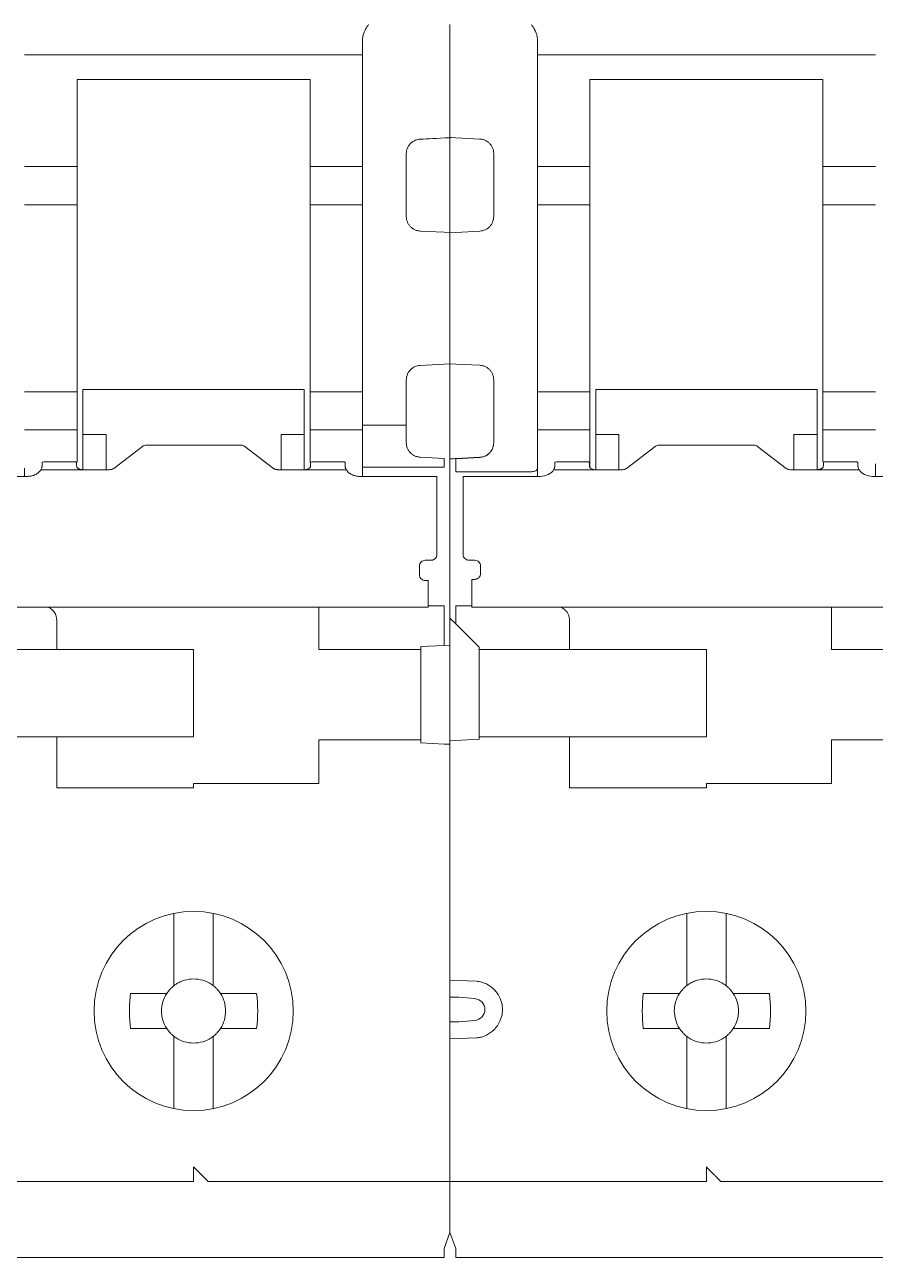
# Model space of a CAD drawing. Header units: millimetres. Extents: x 1359 to 3577, y 1336 to 3557.
# Drawn here: x 2745.1 to 2774.3, y 2687.53 to 2729.81 of the extents above; entities that cross this region are included whole.
import ezdxf

# ---------------------------------------------------------------- set-up
doc = ezdxf.new("R2010")
doc.units = ezdxf.units.MM
doc.layers.add('000-PI-Oprema', color=30, linetype='Continuous', lineweight=5)

msp = doc.modelspace()

# ---------------------------------------------------------------- linework, layer by layer
at = {"layer": '000-PI-Oprema', "color": 0, "lineweight": 0}
for p, q in [((2756.703, 2728.783), (2745.103, 2728.783)), ((2762.703, 2728.783), (2774.303, 2728.783)), ((2746.903, 2727.113), (2746.903, 2727.937)), ((2754.903, 2727.937), (2746.903, 2727.937)), ((2754.903, 2727.937), (2754.903, 2727.113)), ((2764.503, 2727.937), (2772.503, 2727.937)), ((2746.903, 2727.113), (2746.903, 2724.948)), ((2754.903, 2724.948), (2754.903, 2727.113)), ((2759.749, 2725.938), (2759.72, 2725.939)), ((2759.903, 2725.933), (2759.749, 2725.938)), ((2760.729, 2725.892), (2759.903, 2725.935)), ((2759.903, 2725.933), (2759.903, 2725.935)), ((2760.729, 2725.886), (2760.729, 2725.892)), ((2759.703, 2722.679), (2759.703, 2725.556)), ((2759.703, 2725.555), (2759.703, 2722.681)), ((2745.103, 2724.948), (2746.903, 2724.948)), ((2746.903, 2724.948), (2746.903, 2723.637)), ((2754.903, 2723.637), (2754.903, 2724.948)), ((2754.903, 2724.948), (2756.703, 2724.948)), ((2762.703, 2724.948), (2764.503, 2724.948)), ((2774.303, 2724.948), (2772.503, 2724.948)), ((2746.903, 2723.637), (2745.103, 2723.637)), ((2746.903, 2723.637), (2746.903, 2717.225)), ((2754.903, 2717.225), (2754.903, 2723.637)), ((2756.703, 2723.637), (2754.903, 2723.637)), ((2762.703, 2723.637), (2764.503, 2723.637)), ((2772.503, 2723.637), (2774.303, 2723.637)), ((2758.677, 2722.735), (2759.503, 2722.692)), ((2759.503, 2722.692), (2759.703, 2722.681)), ((2759.703, 2722.679), (2759.903, 2722.69)), ((2759.903, 2722.69), (2760.729, 2722.733)), ((2759.503, 2718.171), (2758.677, 2718.128)), ((2759.703, 2718.181), (2759.503, 2718.171)), ((2759.903, 2718.173), (2759.703, 2718.183)), ((2759.703, 2717.131), (2759.703, 2718.183)), ((2759.703, 2718.181), (2759.703, 2717.008)), ((2760.729, 2718.129), (2759.903, 2718.173)), ((2745.103, 2717.225), (2746.903, 2717.225)), ((2746.903, 2717.225), (2746.903, 2715.915)), ((2747.103, 2715.751), (2747.103, 2717.302)), ((2747.103, 2717.302), (2754.703, 2717.302)), ((2754.703, 2717.302), (2754.703, 2715.751)), ((2754.903, 2717.303), (2754.898, 2717.303)), ((2754.903, 2715.915), (2754.903, 2717.225)), ((2754.903, 2717.225), (2756.703, 2717.225)), ((2762.703, 2717.225), (2764.503, 2717.225)), ((2764.703, 2717.302), (2764.703, 2715.751)), ((2772.303, 2717.302), (2764.703, 2717.302)), ((2772.303, 2715.751), (2772.303, 2717.302)), ((2774.303, 2717.225), (2772.503, 2717.225)), ((2746.903, 2715.915), (2745.103, 2715.915)), ((2746.903, 2715.915), (2746.903, 2714.811)), ((2754.903, 2714.79), (2754.903, 2715.915)), ((2754.903, 2715.915), (2756.703, 2715.915)), ((2758.203, 2716.081), (2756.703, 2716.081)), ((2764.503, 2715.915), (2762.703, 2715.915)), ((2764.503, 2714.631), (2764.503, 2715.915)), ((2772.503, 2714.824), (2772.503, 2715.915)), ((2772.503, 2715.915), (2774.303, 2715.915)), ((2747.103, 2715.751), (2747.903, 2715.751)), ((2747.103, 2714.549), (2747.103, 2715.751)), ((2747.903, 2715.751), (2747.903, 2714.549)), ((2753.903, 2715.751), (2754.703, 2715.751)), ((2753.903, 2714.549), (2753.903, 2715.751)), ((2754.703, 2715.751), (2754.703, 2714.549)), ((2765.503, 2715.751), (2764.703, 2715.751)), ((2764.703, 2714.549), (2764.703, 2715.751)), ((2765.503, 2714.549), (2765.503, 2715.751)), ((2772.303, 2715.751), (2771.503, 2715.751)), ((2771.503, 2714.549), (2771.503, 2715.751)), ((2772.303, 2715.751), (2772.303, 2714.549)), ((2748.162, 2714.594), (2749.145, 2715.347)), ((2749.286, 2715.392), (2752.52, 2715.392)), ((2752.662, 2715.347), (2753.645, 2714.594)), ((2765.762, 2714.594), (2766.745, 2715.347)), ((2766.886, 2715.392), (2770.12, 2715.392)), ((2770.262, 2715.347), (2771.245, 2714.594)), ((2745.103, 2714.602), (2745.103, 2714.32)), ((2745.703, 2714.726), (2745.703, 2714.804)), ((2746.686, 2714.822), (2745.903, 2714.822)), ((2746.886, 2714.804), (2746.886, 2714.726)), ((2754.92, 2714.726), (2754.92, 2714.804)), ((2755.903, 2714.822), (2755.12, 2714.822)), ((2756.103, 2714.804), (2756.103, 2714.726)), ((2756.703, 2714.331), (2756.703, 2714.754)), ((2759.503, 2714.635), (2756.703, 2714.635)), ((2758.677, 2714.978), (2759.503, 2714.935)), ((2759.72, 2714.923), (2760.729, 2714.976)), ((2759.903, 2714.927), (2759.903, 2714.929)), ((2760.729, 2714.97), (2760.729, 2714.976)), ((2762.703, 2714.602), (2762.703, 2714.32)), ((2763.303, 2714.726), (2763.303, 2714.804)), ((2764.286, 2714.822), (2763.503, 2714.822)), ((2764.486, 2714.804), (2764.486, 2714.726)), ((2772.52, 2714.804), (2772.52, 2714.726)), ((2773.503, 2714.822), (2772.72, 2714.822)), ((2773.703, 2714.804), (2773.703, 2714.726)), ((2774.303, 2714.331), (2774.303, 2714.754)), ((2739.003, 2714.32), (2745.203, 2714.32)), ((2745.661, 2714.549), (2747.086, 2714.549)), ((2748.02, 2714.549), (2747.086, 2714.549)), ((2754.72, 2714.549), (2753.786, 2714.549)), ((2756.145, 2714.549), (2754.72, 2714.549)), ((2756.603, 2714.32), (2759.253, 2714.32)), ((2759.253, 2714.32), (2759.253, 2713.707)), ((2762.503, 2714.479), (2759.903, 2714.479)), ((2760.153, 2713.707), (2760.153, 2714.32)), ((2760.153, 2714.32), (2762.803, 2714.32)), ((2764.686, 2714.549), (2763.261, 2714.549)), ((2764.686, 2714.549), (2765.62, 2714.549)), ((2771.386, 2714.549), (2772.32, 2714.549)), ((2773.745, 2714.549), (2772.32, 2714.549)), ((2774.203, 2714.32), (2780.403, 2714.32)), ((2759.253, 2711.641), (2759.253, 2713.05)), ((2760.153, 2713.05), (2760.153, 2711.641)), ((2758.653, 2711.242), (2758.653, 2710.944)), ((2759.053, 2711.442), (2758.853, 2711.442)), ((2760.553, 2711.442), (2760.353, 2711.442)), ((2760.753, 2710.993), (2760.753, 2711.242)), ((2759.703, 2710.731), (2759.703, 2711.048)), ((2759.703, 2711.048), (2759.703, 2710.881)), ((2760.453, 2710.788), (2760.553, 2710.788)), ((2760.453, 2710.744), (2760.453, 2710.788)), ((2758.853, 2710.744), (2758.953, 2710.744)), ((2758.953, 2710.655), (2758.953, 2710.744)), ((2759.703, 2709.457), (2759.703, 2710.731)), ((2759.703, 2710.731), (2759.703, 2708.534)), ((2760.453, 2710.744), (2760.453, 2710.655)), ((2729.353, 2709.834), (2754.853, 2709.834)), ((2754.853, 2709.833), (2758.954, 2709.833)), ((2755.203, 2709.833), (2755.203, 2708.381)), ((2759.503, 2709.881), (2758.953, 2709.881)), ((2759.503, 2709.881), (2759.503, 2708.523)), ((2760.453, 2709.881), (2759.903, 2709.881)), ((2760.453, 2709.833), (2764.553, 2709.833)), ((2764.553, 2709.834), (2790.053, 2709.834)), ((2772.803, 2708.381), (2772.803, 2709.834)), ((2746.203, 2708.381), (2746.203, 2709.381)), ((2759.703, 2705.281), (2759.703, 2709.457)), ((2759.703, 2709.457), (2759.903, 2709.257)), ((2759.903, 2709.257), (2759.903, 2709.381)), ((2759.903, 2709.257), (2760.703, 2708.457)), ((2763.803, 2708.381), (2763.803, 2709.381)), ((2743.103, 2708.381), (2746.203, 2708.381)), ((2746.603, 2708.381), (2746.203, 2708.381)), ((2750.903, 2708.381), (2746.603, 2708.381)), ((2750.903, 2705.381), (2750.903, 2708.381)), ((2755.603, 2708.381), (2755.203, 2708.381)), ((2755.603, 2708.381), (2758.703, 2708.381)), ((2758.703, 2708.481), (2759.503, 2708.523)), ((2758.703, 2708.381), (2758.703, 2708.481)), ((2758.703, 2705.281), (2758.703, 2708.381)), ((2759.703, 2708.534), (2759.503, 2708.523)), ((2759.703, 2708.534), (2759.703, 2705.129)), ((2760.703, 2708.457), (2760.703, 2708.381)), ((2763.803, 2708.381), (2760.703, 2708.381)), ((2760.703, 2708.381), (2760.703, 2705.381)), ((2763.803, 2708.381), (2764.203, 2708.381)), ((2764.203, 2708.381), (2768.503, 2708.381)), ((2768.503, 2708.381), (2768.503, 2705.381)), ((2773.203, 2708.381), (2772.803, 2708.381)), ((2773.203, 2708.381), (2776.303, 2708.381)), ((2759.703, 2706.281), (2759.698, 2706.286)), ((2759.708, 2706.081), (2759.703, 2706.081)), ((2746.203, 2705.381), (2743.103, 2705.381)), ((2746.203, 2703.631), (2746.203, 2705.381)), ((2746.203, 2705.381), (2746.603, 2705.381)), ((2746.603, 2705.381), (2750.903, 2705.381)), ((2755.603, 2705.281), (2755.203, 2705.281)), ((2755.203, 2703.781), (2755.203, 2705.281)), ((2755.603, 2705.281), (2758.703, 2705.281)), ((2758.703, 2705.181), (2758.703, 2705.281)), ((2760.703, 2705.305), (2759.903, 2705.263)), ((2760.703, 2705.381), (2760.703, 2705.305)), ((2763.803, 2705.381), (2760.703, 2705.381)), ((2763.803, 2703.631), (2763.803, 2705.381)), ((2763.803, 2705.381), (2764.203, 2705.381)), ((2768.503, 2705.381), (2764.203, 2705.381)), ((2773.203, 2705.281), (2772.803, 2705.281)), ((2772.803, 2705.281), (2772.803, 2703.781)), ((2776.303, 2705.281), (2773.203, 2705.281)), ((2759.503, 2705.139), (2758.703, 2705.181)), ((2759.703, 2705.129), (2759.503, 2705.139)), ((2759.703, 2705.253), (2759.903, 2705.263)), ((2759.703, 2705.253), (2759.703, 2697.358)), ((2759.703, 2705.129), (2759.703, 2690.981)), ((2750.903, 2703.631), (2746.203, 2703.631)), ((2750.903, 2703.781), (2750.903, 2703.631)), ((2750.903, 2703.781), (2755.203, 2703.781)), ((2768.503, 2703.631), (2763.803, 2703.631)), ((2768.503, 2703.781), (2768.503, 2703.631)), ((2772.803, 2703.781), (2768.503, 2703.781)), ((2759.703, 2701.481), (2759.708, 2701.481)), ((2759.698, 2701.276), (2759.703, 2701.281)), ((2750.228, 2699.332), (2750.228, 2699.257)), ((2750.228, 2699.257), (2750.228, 2697.138)), ((2751.578, 2699.257), (2751.578, 2699.332)), ((2751.578, 2696.85), (2751.578, 2699.257)), ((2767.828, 2699.32), (2767.828, 2699.257)), ((2767.828, 2699.257), (2767.828, 2697.138)), ((2769.178, 2699.257), (2769.178, 2699.32)), ((2769.178, 2697.138), (2769.178, 2699.257)), ((2759.703, 2697.184), (2759.703, 2697.357)), ((2760.613, 2697.003), (2759.703, 2697.041)), ((2767.828, 2697.138), (2767.828, 2696.85)), ((2769.178, 2697.138), (2769.178, 2696.85)), ((2748.739, 2696.581), (2749.597, 2696.581)), ((2753.067, 2696.581), (2752.209, 2696.581)), ((2759.703, 2695.609), (2759.703, 2696.454)), ((2760.003, 2696.454), (2760.561, 2696.405)), ((2766.339, 2696.581), (2767.197, 2696.581)), ((2770.667, 2696.581), (2769.809, 2696.581)), ((2760.561, 2695.658), (2760.003, 2695.609)), ((2749.597, 2695.381), (2748.739, 2695.381)), ((2753.067, 2695.381), (2752.209, 2695.381)), ((2767.197, 2695.381), (2766.339, 2695.381)), ((2770.667, 2695.381), (2769.809, 2695.381)), ((2750.228, 2694.825), (2750.228, 2692.705)), ((2751.578, 2692.705), (2751.578, 2694.825)), ((2759.703, 2695.022), (2760.613, 2695.06)), ((2759.703, 2694.705), (2759.703, 2694.759)), ((2759.703, 2694.705), (2759.703, 2690.981)), ((2767.828, 2695.113), (2767.828, 2694.825)), ((2767.828, 2694.825), (2767.828, 2692.705)), ((2769.178, 2695.113), (2769.178, 2694.825)), ((2769.178, 2692.705), (2769.178, 2694.825)), ((2750.228, 2692.705), (2750.228, 2692.631)), ((2751.578, 2692.631), (2751.578, 2692.705)), ((2767.828, 2692.705), (2767.828, 2692.631)), ((2769.178, 2692.631), (2769.178, 2692.705)), ((2759.703, 2690.981), (2759.703, 2688.381)), ((2759.703, 2690.981), (2759.703, 2688.381)), ((2750.903, 2690.131), (2742.103, 2690.131)), ((2759.703, 2690.131), (2751.403, 2690.131)), ((2759.703, 2690.131), (2768.503, 2690.131)), ((2777.303, 2690.131), (2769.003, 2690.131)), ((2759.703, 2688.381), (2759.503, 2687.831)), ((2759.703, 2688.381), (2759.903, 2687.832)), ((2747.103, 2687.531), (2742.303, 2687.531)), ((2747.103, 2687.531), (2754.723, 2687.531)), ((2759.503, 2687.531), (2754.723, 2687.531)), ((2764.703, 2687.531), (2759.903, 2687.531)), ((2772.323, 2687.531), (2764.703, 2687.531)), ((2777.103, 2687.531), (2772.323, 2687.531))]:
    msp.add_line(p, q, dxfattribs=at)
at = {"layer": '000-PI-Oprema', "color": 0, "lineweight": 0, "flags": 128}
msp.add_lwpolyline([(2762.703, 2714.602), (2762.699, 2714.578), (2762.688, 2714.555), (2762.669, 2714.534), (2762.645, 2714.515), (2762.614, 2714.5), (2762.58, 2714.489), (2762.542, 2714.482), (2762.503, 2714.479)], dxfattribs=at)
at = {"layer": '000-PI-Oprema', "color": 0, "lineweight": 0}
for centre in [(2750.903, 2695.981), (2768.503, 2695.981)]:
    msp.add_circle(centre, 3.418, dxfattribs=at)
for centre, radius, start, end in [((2745.703, 2709.381), 0.5, 0, 64.7859), ((2750.903, 2695.981), 1.1, 123.0557, 133.0681), ((2750.903, 2695.981), 1.1, 46.9319, 56.9443), ((2768.503, 2695.981), 1.1, 123.0557, 133.0681), ((2768.503, 2695.981), 1.1, 46.9319, 56.9443), ((2750.903, 2695.981), 1.1, 136.9319, 146.9443), ((2750.903, 2695.981), 1.1, 135, 136.9319), ((2750.903, 2695.981), 1.1, 133.0681, 135), ((2750.903, 2695.981), 1.1, 45, 46.9319), ((2750.903, 2695.981), 1.1, 43.0681, 45), ((2750.903, 2695.981), 1.1, 33.0557, 43.0681), ((2768.503, 2695.981), 1.1, 136.9319, 146.9443), ((2768.503, 2695.981), 1.1, 135, 136.9319), ((2768.503, 2695.981), 1.1, 133.0681, 135), ((2768.503, 2695.981), 1.1, 33.0557, 43.0681), ((2750.903, 2695.981), 1.1, 213.0557, 223.0681), ((2750.903, 2695.981), 1.1, 223.0681, 225), ((2750.903, 2695.981), 1.1, 225, 226.9319), ((2750.903, 2695.981), 1.1, 226.9319, 236.9443), ((2750.903, 2695.981), 1.1, 303.0557, 313.0681), ((2750.903, 2695.981), 1.1, 313.0681, 315), ((2750.903, 2695.981), 1.1, 315, 316.9319), ((2750.903, 2695.981), 1.1, 316.9319, 326.9443), ((2768.503, 2695.981), 1.1, 213.0557, 223.0681), ((2768.503, 2695.981), 1.1, 223.0681, 225), ((2768.503, 2695.981), 1.1, 225, 226.9319), ((2768.503, 2695.981), 1.1, 226.9319, 236.9443), ((2768.503, 2695.981), 1.1, 303.0557, 313.0681), ((2768.503, 2695.981), 1.1, 315, 316.9319), ((2768.503, 2695.981), 1.1, 316.9319, 326.9443)]:
    msp.add_arc(centre, radius, start, end, dxfattribs=at)
for points, knots in [([(2756.703, 2729.324), (2756.704, 2729.345), (2756.706, 2729.389), (2756.721, 2729.455), (2756.742, 2729.521), (2756.771, 2729.588), (2756.823, 2729.687), (2756.87, 2729.762), (2756.903, 2729.814)], [0, 0, 0, 0, 0.117336, 0.242611, 0.377617, 0.505972, 0.652001, 1, 1, 1, 1]), ([(2759.703, 2728.572), (2759.703, 2728.586), (2759.703, 2728.612), (2759.703, 2728.659), (2759.703, 2728.712), (2759.703, 2728.792), (2759.703, 2728.907), (2759.703, 2729.067), (2759.703, 2729.243), (2759.703, 2729.43), (2759.703, 2729.621), (2759.703, 2729.75), (2759.703, 2729.814)], [0, 0, 0, 0, 0.061391, 0.122427, 0.18342, 0.24468, 0.372209, 0.500076, 0.627605, 0.755472, 0.877481, 1, 1, 1, 1]), ([(2759.703, 2729.814), (2759.703, 2729.782), (2759.703, 2729.718), (2759.703, 2729.622), (2759.703, 2729.527), (2759.703, 2729.4), (2759.703, 2729.244), (2759.703, 2729.067), (2759.703, 2728.907), (2759.703, 2728.77), (2759.703, 2728.655), (2759.703, 2728.6), (2759.703, 2728.572)], [0, 0, 0, 0, 0.061391, 0.122427, 0.18342, 0.24468, 0.372209, 0.500076, 0.627605, 0.755472, 0.877481, 1, 1, 1, 1]), ([(2762.503, 2729.814), (2762.537, 2729.761), (2762.584, 2729.687), (2762.635, 2729.588), (2762.668, 2729.51), (2762.696, 2729.423), (2762.701, 2729.356), (2762.703, 2729.324)], [0, 0, 0, 0, 0.350015, 0.493309, 0.624855, 0.821183, 1, 1, 1, 1]), ([(2756.703, 2729.17), (2756.703, 2729.18), (2756.703, 2729.199), (2756.703, 2729.235), (2756.703, 2729.277), (2756.703, 2729.308), (2756.703, 2729.324)], [0, 0, 0, 0, 0.251193, 0.5, 0.748807, 1, 1, 1, 1]), ([(2756.703, 2726.108), (2756.703, 2726.192), (2756.703, 2726.358), (2756.703, 2726.6), (2756.703, 2726.835), (2756.703, 2727.062), (2756.703, 2727.282), (2756.703, 2727.495), (2756.703, 2727.701), (2756.703, 2727.965), (2756.703, 2728.274), (2756.703, 2728.61), (2756.703, 2728.914), (2756.703, 2729.085), (2756.703, 2729.17)], [0, 0, 0, 0, 0.062754, 0.125301, 0.187708, 0.250043, 0.312375, 0.374772, 0.437302, 0.500033, 0.625237, 0.749935, 0.874674, 1, 1, 1, 1]), ([(2762.703, 2729.17), (2762.703, 2729.13), (2762.703, 2729.049), (2762.703, 2728.918), (2762.703, 2728.778), (2762.703, 2728.631), (2762.703, 2728.475), (2762.703, 2728.31), (2762.703, 2728.138), (2762.703, 2727.897), (2762.703, 2727.578), (2762.703, 2727.167), (2762.703, 2726.73), (2762.703, 2726.417), (2762.703, 2726.26)], [0, 0, 0, 0, 0.062736, 0.125281, 0.187695, 0.250043, 0.312387, 0.374792, 0.437318, 0.500031, 0.625212, 0.749931, 0.874692, 1, 1, 1, 1]), ([(2759.703, 2725.939), (2759.703, 2726.01), (2759.703, 2726.153), (2759.703, 2726.359), (2759.703, 2726.56), (2759.703, 2726.755), (2759.703, 2726.943), (2759.703, 2727.126), (2759.703, 2727.302), (2759.703, 2727.529), (2759.703, 2727.795), (2759.703, 2728.085), (2759.703, 2728.348), (2759.703, 2728.497), (2759.703, 2728.572)], [0, 0, 0, 0, 0.062728, 0.125271, 0.18769, 0.250045, 0.312396, 0.374804, 0.437328, 0.500029, 0.625194, 0.749922, 0.874696, 1, 1, 1, 1]), ([(2759.703, 2728.572), (2759.703, 2728.536), (2759.703, 2728.462), (2759.703, 2728.342), (2759.703, 2728.216), (2759.703, 2728.082), (2759.703, 2727.94), (2759.703, 2727.791), (2759.703, 2727.635), (2759.703, 2727.417), (2759.703, 2727.129), (2759.703, 2726.756), (2759.703, 2726.361), (2759.703, 2726.079), (2759.703, 2725.937)], [0, 0, 0, 0, 0.062728, 0.125272, 0.18769, 0.250045, 0.312396, 0.374803, 0.437328, 0.500029, 0.625194, 0.749922, 0.874696, 1, 1, 1, 1]), ([(2764.503, 2727.937), (2764.503, 2727.896), (2764.503, 2727.813), (2764.503, 2727.695), (2764.503, 2727.582), (2764.503, 2727.439), (2764.503, 2727.274), (2764.503, 2727.166), (2764.503, 2727.113)], [0, 0, 0, 0, 0.125424, 0.250193, 0.374902, 0.500146, 0.749703, 1, 1, 1, 1]), ([(2772.503, 2727.113), (2772.503, 2727.139), (2772.503, 2727.191), (2772.503, 2727.279), (2772.503, 2727.373), (2772.503, 2727.508), (2772.503, 2727.692), (2772.503, 2727.855), (2772.503, 2727.937)], [0, 0, 0, 0, 0.125424, 0.250193, 0.374902, 0.500146, 0.749703, 1, 1, 1, 1]), ([(2772.503, 2724.948), (2772.503, 2725.019), (2772.503, 2725.161), (2772.503, 2725.367), (2772.503, 2725.568), (2772.503, 2725.764), (2772.503, 2725.954), (2772.503, 2726.2), (2772.503, 2726.492), (2772.503, 2726.819), (2772.503, 2727.015), (2772.503, 2727.113)], [0, 0, 0, 0, 0.083508, 0.166833, 0.25006, 0.333277, 0.416572, 0.500032, 0.666688, 0.83311, 1, 1, 1, 1]), ([(2756.703, 2724.715), (2756.703, 2724.786), (2756.703, 2724.928), (2756.703, 2725.136), (2756.703, 2725.34), (2756.703, 2725.539), (2756.703, 2725.734), (2756.703, 2725.924), (2756.703, 2726.047), (2756.703, 2726.108)], [0, 0, 0, 0, 0.143512, 0.28637, 0.428834, 0.571166, 0.71363, 0.856488, 1, 1, 1, 1]), ([(2762.703, 2726.26), (2762.703, 2726.196), (2762.703, 2726.069), (2762.703, 2725.87), (2762.703, 2725.668), (2762.703, 2725.46), (2762.703, 2725.248), (2762.703, 2725.031), (2762.703, 2724.809), (2762.703, 2724.658), (2762.703, 2724.583)], [0, 0, 0, 0, 0.12575, 0.250858, 0.375537, 0.5, 0.624463, 0.749142, 0.87425, 1, 1, 1, 1]), ([(2758.677, 2725.885), (2758.659, 2725.883), (2758.621, 2725.88), (2758.565, 2725.867), (2758.51, 2725.848), (2758.455, 2725.821), (2758.403, 2725.787), (2758.348, 2725.74), (2758.29, 2725.673), (2758.241, 2725.586), (2758.209, 2725.487), (2758.205, 2725.419), (2758.203, 2725.385)], [0, 0, 0, 0, 0.067869, 0.138425, 0.211987, 0.288836, 0.369219, 0.453352, 0.573685, 0.721104, 0.860335, 1, 1, 1, 1]), ([(2760.729, 2725.892), (2760.749, 2725.89), (2760.787, 2725.887), (2760.844, 2725.874), (2760.91, 2725.85), (2760.982, 2725.811), (2761.056, 2725.752), (2761.119, 2725.678), (2761.166, 2725.591), (2761.197, 2725.495), (2761.201, 2725.428), (2761.203, 2725.394)], [0, 0, 0, 0, 0.071618, 0.143308, 0.216363, 0.334035, 0.455285, 0.587191, 0.721903, 0.860899, 1, 1, 1, 1]), ([(2758.203, 2725.385), (2758.203, 2725.32), (2758.203, 2725.188), (2758.203, 2724.987), (2758.203, 2724.85), (2758.203, 2724.782)], [0, 0, 0, 0, 0.333419, 0.666581, 1, 1, 1, 1]), ([(2756.703, 2716.148), (2756.703, 2716.262), (2756.703, 2716.49), (2756.703, 2716.835), (2756.703, 2717.183), (2756.703, 2717.533), (2756.703, 2717.887), (2756.703, 2718.484), (2756.703, 2719.331), (2756.703, 2720.431), (2756.703, 2721.531), (2756.703, 2722.498), (2756.703, 2723.33), (2756.703, 2724.03), (2756.703, 2724.486), (2756.703, 2724.715)], [0, 0, 0, 0, 0.041431, 0.082793, 0.124119, 0.165441, 0.206793, 0.248207, 0.374079, 0.500012, 0.625883, 0.751817, 0.834548, 0.917188, 1, 1, 1, 1]), ([(2758.203, 2724.782), (2758.203, 2724.68), (2758.203, 2724.477), (2758.203, 2724.17), (2758.203, 2723.86), (2758.203, 2723.548), (2758.203, 2723.339), (2758.203, 2723.234)], [0, 0, 0, 0, 0.200123, 0.400061, 0.599939, 0.799877, 1, 1, 1, 1]), ([(2764.503, 2724.948), (2764.503, 2724.899), (2764.503, 2724.801), (2764.503, 2724.585), (2764.503, 2724.346), (2764.503, 2724.101), (2764.503, 2723.881), (2764.503, 2723.716), (2764.503, 2723.66), (2764.503, 2723.637)], [0, 0, 0, 0, 0.150243, 0.300485, 0.450729, 0.600973, 0.751216, 0.901461, 1, 1, 1, 1]), ([(2772.503, 2724.948), (2772.503, 2724.899), (2772.503, 2724.801), (2772.503, 2724.585), (2772.503, 2724.346), (2772.503, 2724.101), (2772.503, 2723.881), (2772.503, 2723.716), (2772.503, 2723.66), (2772.503, 2723.637)], [0, 0, 0, 0, 0.150243, 0.300485, 0.450729, 0.600973, 0.751216, 0.901461, 1, 1, 1, 1]), ([(2761.203, 2723.232), (2761.203, 2723.352), (2761.203, 2723.591), (2761.203, 2723.946), (2761.203, 2724.299), (2761.203, 2724.531), (2761.203, 2724.647)], [0, 0, 0, 0, 0.2501, 0.5, 0.7499, 1, 1, 1, 1]), ([(2762.703, 2724.583), (2762.703, 2724.472), (2762.703, 2724.25), (2762.703, 2723.915), (2762.703, 2723.577), (2762.703, 2723.237), (2762.703, 2722.895), (2762.703, 2722.316), (2762.703, 2721.496), (2762.703, 2720.431), (2762.703, 2719.367), (2762.703, 2718.431), (2762.703, 2717.625), (2762.703, 2716.946), (2762.703, 2716.502), (2762.703, 2716.28)], [0, 0, 0, 0, 0.041447, 0.082829, 0.124176, 0.16552, 0.206891, 0.248321, 0.374134, 0.500011, 0.625824, 0.751702, 0.834467, 0.91715, 1, 1, 1, 1]), ([(2764.503, 2723.637), (2764.503, 2723.554), (2764.503, 2723.387), (2764.503, 2723.132), (2764.503, 2722.875), (2764.503, 2722.615), (2764.503, 2722.352), (2764.503, 2721.905), (2764.503, 2721.265), (2764.503, 2720.431), (2764.503, 2719.598), (2764.503, 2718.869), (2764.503, 2718.247), (2764.503, 2717.728), (2764.503, 2717.393), (2764.503, 2717.225)], [0, 0, 0, 0, 0.041319, 0.082538, 0.123706, 0.164869, 0.206076, 0.247373, 0.373654, 0.500018, 0.626299, 0.752662, 0.835118, 0.917437, 1, 1, 1, 1]), ([(2772.503, 2723.637), (2772.503, 2722.63), (2772.503, 2721.531), (2772.503, 2719.332), (2772.503, 2718.233), (2772.503, 2717.225)], [0, 0, 0, 0, 0.5, 0.5, 1, 1, 1, 1]), ([(2758.677, 2722.735), (2758.656, 2722.737), (2758.614, 2722.74), (2758.553, 2722.756), (2758.485, 2722.782), (2758.412, 2722.824), (2758.34, 2722.887), (2758.28, 2722.961), (2758.237, 2723.046), (2758.208, 2723.138), (2758.205, 2723.202), (2758.203, 2723.234)], [0, 0, 0, 0, 0.082209, 0.16366, 0.245689, 0.369303, 0.493372, 0.618767, 0.744744, 0.872104, 1, 1, 1, 1]), ([(2761.203, 2723.232), (2761.202, 2723.211), (2761.201, 2723.169), (2761.188, 2723.106), (2761.165, 2723.035), (2761.126, 2722.96), (2761.067, 2722.885), (2760.995, 2722.822), (2760.913, 2722.775), (2760.823, 2722.743), (2760.761, 2722.736), (2760.729, 2722.733)], [0, 0, 0, 0, 0.085507, 0.170147, 0.255273, 0.381189, 0.506725, 0.630753, 0.754527, 0.877113, 1, 1, 1, 1]), ([(2759.703, 2722.681), (2759.703, 2722.575), (2759.703, 2722.363), (2759.703, 2722.043), (2759.703, 2721.722), (2759.703, 2721.4), (2759.703, 2721.078), (2759.703, 2720.755), (2759.703, 2720.351), (2759.703, 2719.866), (2759.703, 2719.301), (2759.703, 2718.739), (2759.703, 2718.367), (2759.703, 2718.181)], [0, 0, 0, 0, 0.071572, 0.143012, 0.214372, 0.285701, 0.357051, 0.428472, 0.500015, 0.625079, 0.749917, 0.8748, 1, 1, 1, 1]), ([(2759.703, 2718.183), (2759.703, 2718.289), (2759.703, 2718.502), (2759.703, 2718.821), (2759.703, 2719.142), (2759.703, 2719.463), (2759.703, 2719.785), (2759.703, 2720.108), (2759.703, 2720.512), (2759.703, 2720.997), (2759.703, 2721.56), (2759.703, 2722.122), (2759.703, 2722.493), (2759.703, 2722.679)], [0, 0, 0, 0, 0.071572, 0.143012, 0.214372, 0.285701, 0.357051, 0.428472, 0.500015, 0.625079, 0.749917, 0.8748, 1, 1, 1, 1]), ([(2758.203, 2717.628), (2758.204, 2717.65), (2758.205, 2717.692), (2758.218, 2717.755), (2758.241, 2717.826), (2758.28, 2717.901), (2758.34, 2717.976), (2758.412, 2718.038), (2758.494, 2718.085), (2758.583, 2718.118), (2758.646, 2718.124), (2758.677, 2718.128)], [0, 0, 0, 0, 0.085573, 0.170275, 0.255463, 0.381339, 0.506835, 0.630803, 0.754517, 0.877108, 1, 1, 1, 1]), ([(2760.729, 2718.129), (2760.75, 2718.128), (2760.792, 2718.124), (2760.853, 2718.108), (2760.921, 2718.082), (2760.995, 2718.04), (2761.067, 2717.978), (2761.126, 2717.903), (2761.17, 2717.818), (2761.198, 2717.726), (2761.201, 2717.662), (2761.203, 2717.63)], [0, 0, 0, 0, 0.082205, 0.163652, 0.245679, 0.369354, 0.493482, 0.618917, 0.744935, 0.872201, 1, 1, 1, 1]), ([(2758.203, 2717.628), (2758.203, 2717.524), (2758.203, 2717.314), (2758.203, 2717.002), (2758.203, 2716.693), (2758.203, 2716.385), (2758.203, 2716.182), (2758.203, 2716.081)], [0, 0, 0, 0, 0.200123, 0.400061, 0.599939, 0.799877, 1, 1, 1, 1]), ([(2761.203, 2716.215), (2761.203, 2716.331), (2761.203, 2716.564), (2761.203, 2716.917), (2761.203, 2717.272), (2761.203, 2717.511), (2761.203, 2717.63)], [0, 0, 0, 0, 0.2501, 0.5, 0.7499, 1, 1, 1, 1]), ([(2759.703, 2715.306), (2759.703, 2715.306), (2759.703, 2715.633), (2759.703, 2716.016), (2759.703, 2716.505), (2759.703, 2716.859), (2759.703, 2717.088), (2759.703, 2717.117), (2759.703, 2717.131)], [0, 0, 0, 0, 0.008736, 0.206989, 0.405242, 0.603494, 0.801747, 1, 1, 1, 1]), ([(2764.503, 2717.225), (2764.503, 2717.203), (2764.503, 2717.147), (2764.503, 2716.982), (2764.503, 2716.762), (2764.503, 2716.517), (2764.503, 2716.277), (2764.503, 2716.062), (2764.503, 2715.964), (2764.503, 2715.915)], [0, 0, 0, 0, 0.098539, 0.248784, 0.399027, 0.54927, 0.699515, 0.849757, 1, 1, 1, 1]), ([(2772.503, 2717.225), (2772.503, 2717.203), (2772.503, 2717.147), (2772.503, 2716.982), (2772.503, 2716.762), (2772.503, 2716.517), (2772.503, 2716.277), (2772.503, 2716.062), (2772.503, 2715.964), (2772.503, 2715.915)], [0, 0, 0, 0, 0.098539, 0.248784, 0.399027, 0.54927, 0.699515, 0.849757, 1, 1, 1, 1]), ([(2759.703, 2717.031), (2759.703, 2717.017), (2759.703, 2716.989), (2759.703, 2716.767), (2759.703, 2716.419), (2759.703, 2715.962), (2759.703, 2715.579), (2759.703, 2715.308)], [0, 0, 0, 0, 0.201961, 0.403921, 0.605881, 0.807842, 1, 1, 1, 1]), ([(2762.703, 2716.28), (2762.703, 2716.204), (2762.703, 2716.053), (2762.703, 2715.832), (2762.703, 2715.615), (2762.703, 2715.403), (2762.703, 2715.195), (2762.703, 2714.992), (2762.703, 2714.794), (2762.703, 2714.666), (2762.703, 2714.602)], [0, 0, 0, 0, 0.12575, 0.250858, 0.375537, 0.5, 0.624463, 0.749142, 0.87425, 1, 1, 1, 1]), ([(2756.703, 2714.754), (2756.703, 2714.816), (2756.703, 2714.938), (2756.703, 2715.128), (2756.703, 2715.323), (2756.703, 2715.522), (2756.703, 2715.726), (2756.703, 2715.935), (2756.703, 2716.077), (2756.703, 2716.148)], [0, 0, 0, 0, 0.143512, 0.28637, 0.428834, 0.571166, 0.71363, 0.856488, 1, 1, 1, 1]), ([(2758.203, 2716.081), (2758.203, 2716.012), (2758.203, 2715.876), (2758.203, 2715.674), (2758.203, 2715.543), (2758.203, 2715.477)], [0, 0, 0, 0, 0.333419, 0.666581, 1, 1, 1, 1]), ([(2761.203, 2715.468), (2761.203, 2715.529), (2761.203, 2715.65), (2761.203, 2715.836), (2761.203, 2716.024), (2761.203, 2716.151), (2761.203, 2716.215)], [0, 0, 0, 0, 0.25014, 0.5, 0.74986, 1, 1, 1, 1]), ([(2758.677, 2714.978), (2758.658, 2714.98), (2758.619, 2714.983), (2758.563, 2714.996), (2758.497, 2715.02), (2758.425, 2715.058), (2758.351, 2715.118), (2758.288, 2715.192), (2758.241, 2715.279), (2758.209, 2715.376), (2758.205, 2715.443), (2758.203, 2715.477)], [0, 0, 0, 0, 0.070997, 0.142096, 0.214572, 0.332081, 0.453288, 0.585757, 0.721078, 0.860541, 1, 1, 1, 1]), ([(2760.729, 2714.976), (2760.771, 2714.978), (2760.817, 2714.986), (2760.917, 2715.02), (2760.969, 2715.047), (2761.069, 2715.129), (2761.116, 2715.184), (2761.183, 2715.318), (2761.203, 2715.396), (2761.203, 2715.476)], [0, 0, 0, 0, 0.25, 0.25, 0.5, 0.5, 0.75, 0.75, 1, 1, 1, 1]), ([(2760.729, 2714.97), (2760.748, 2714.972), (2760.785, 2714.975), (2760.842, 2714.988), (2760.897, 2715.008), (2760.952, 2715.035), (2761.004, 2715.069), (2761.062, 2715.118), (2761.125, 2715.192), (2761.172, 2715.285), (2761.199, 2715.382), (2761.202, 2715.439), (2761.203, 2715.468)], [0, 0, 0, 0, 0.068374, 0.139377, 0.213319, 0.290477, 0.371094, 0.455382, 0.587277, 0.761474, 0.880592, 1, 1, 1, 1]), ([(2745.703, 2714.676), (2745.702, 2714.667), (2745.701, 2714.65), (2745.693, 2714.619), (2745.681, 2714.586), (2745.668, 2714.561), (2745.661, 2714.549)], [0, 0, 0, 0, 0.256458, 0.506841, 0.753776, 1, 1, 1, 1]), ([(2745.703, 2714.804), (2745.703, 2714.809), (2745.724, 2714.814), (2745.798, 2714.82), (2745.851, 2714.822), (2745.903, 2714.822)], [0, 0, 0, 0, 0.5, 0.5, 1, 1, 1, 1]), ([(2746.886, 2714.804), (2746.885, 2714.806), (2746.884, 2714.808), (2746.872, 2714.811), (2746.854, 2714.814), (2746.82, 2714.818), (2746.765, 2714.821), (2746.713, 2714.822), (2746.686, 2714.822)], [0, 0, 0, 0, 0.128148, 0.251094, 0.373747, 0.501054, 0.748354, 1, 1, 1, 1]), ([(2747.086, 2714.549), (2747.072, 2714.55), (2747.046, 2714.551), (2747.007, 2714.56), (2746.972, 2714.574), (2746.933, 2714.599), (2746.893, 2714.636), (2746.889, 2714.662), (2746.886, 2714.676)], [0, 0, 0, 0, 0.128818, 0.251822, 0.37424, 0.501366, 0.746636, 1, 1, 1, 1]), ([(2748.162, 2714.594), (2748.152, 2714.587), (2748.132, 2714.574), (2748.097, 2714.56), (2748.06, 2714.551), (2748.034, 2714.55), (2748.02, 2714.549)], [0, 0, 0, 0, 0.25487, 0.5, 0.74513, 1, 1, 1, 1]), ([(2753.786, 2714.549), (2753.773, 2714.55), (2753.746, 2714.551), (2753.709, 2714.56), (2753.674, 2714.574), (2753.655, 2714.587), (2753.645, 2714.594)], [0, 0, 0, 0, 0.25487, 0.5, 0.74513, 1, 1, 1, 1]), ([(2754.92, 2714.676), (2754.92, 2714.669), (2754.918, 2714.657), (2754.907, 2714.635), (2754.889, 2714.613), (2754.856, 2714.586), (2754.801, 2714.556), (2754.747, 2714.552), (2754.72, 2714.549)], [0, 0, 0, 0, 0.130698, 0.254597, 0.376443, 0.501216, 0.749391, 1, 1, 1, 1]), ([(2754.92, 2714.804), (2754.92, 2714.809), (2754.942, 2714.814), (2755.016, 2714.82), (2755.068, 2714.822), (2755.12, 2714.822)], [0, 0, 0, 0, 0.5, 0.5, 1, 1, 1, 1]), ([(2756.103, 2714.804), (2756.103, 2714.806), (2756.101, 2714.808), (2756.09, 2714.811), (2756.071, 2714.814), (2756.038, 2714.818), (2755.983, 2714.821), (2755.93, 2714.822), (2755.903, 2714.822)], [0, 0, 0, 0, 0.128148, 0.251094, 0.373747, 0.501054, 0.748354, 1, 1, 1, 1]), ([(2756.145, 2714.549), (2756.139, 2714.561), (2756.126, 2714.586), (2756.113, 2714.619), (2756.105, 2714.65), (2756.104, 2714.667), (2756.103, 2714.676)], [0, 0, 0, 0, 0.246224, 0.493159, 0.743542, 1, 1, 1, 1]), ([(2759.703, 2714.926), (2759.703, 2714.854), (2759.703, 2714.712), (2759.703, 2714.505), (2759.703, 2714.304), (2759.703, 2714.109), (2759.703, 2713.92), (2759.703, 2713.738), (2759.703, 2713.561), (2759.703, 2713.335), (2759.703, 2713.068), (2759.703, 2712.778), (2759.703, 2712.515), (2759.703, 2712.365), (2759.703, 2712.29)], [0, 0, 0, 0, 0.062728, 0.125272, 0.18769, 0.250045, 0.312396, 0.374803, 0.437328, 0.500029, 0.625194, 0.749922, 0.874696, 1, 1, 1, 1]), ([(2759.703, 2712.29), (2759.703, 2712.327), (2759.703, 2712.4), (2759.703, 2712.52), (2759.703, 2712.647), (2759.703, 2712.781), (2759.703, 2712.922), (2759.703, 2713.071), (2759.703, 2713.227), (2759.703, 2713.445), (2759.703, 2713.733), (2759.703, 2714.105), (2759.703, 2714.5), (2759.703, 2714.782), (2759.703, 2714.924)], [0, 0, 0, 0, 0.062728, 0.125271, 0.18769, 0.250045, 0.312396, 0.374804, 0.437328, 0.500029, 0.625194, 0.749922, 0.874696, 1, 1, 1, 1]), ([(2759.903, 2714.929), (2759.877, 2714.928), (2759.824, 2714.927), (2759.774, 2714.925), (2759.749, 2714.924)], [0, 0, 0, 0, 0.508632, 1, 1, 1, 1]), ([(2763.303, 2714.676), (2763.302, 2714.667), (2763.301, 2714.65), (2763.293, 2714.619), (2763.281, 2714.586), (2763.268, 2714.561), (2763.261, 2714.549)], [0, 0, 0, 0, 0.256458, 0.506841, 0.753776, 1, 1, 1, 1]), ([(2763.303, 2714.804), (2763.303, 2714.809), (2763.324, 2714.814), (2763.398, 2714.82), (2763.451, 2714.822), (2763.503, 2714.822)], [0, 0, 0, 0, 0.5, 0.5, 1, 1, 1, 1]), ([(2763.303, 2714.676), (2763.303, 2714.684), (2763.303, 2714.701), (2763.303, 2714.718), (2763.303, 2714.723), (2763.303, 2714.726)], [0, 0, 0, 0, 0.334189, 0.665811, 1, 1, 1, 1]), ([(2764.486, 2714.804), (2764.485, 2714.806), (2764.484, 2714.808), (2764.472, 2714.811), (2764.454, 2714.814), (2764.42, 2714.818), (2764.365, 2714.821), (2764.313, 2714.822), (2764.286, 2714.822)], [0, 0, 0, 0, 0.128148, 0.251094, 0.373747, 0.501054, 0.748354, 1, 1, 1, 1]), ([(2764.486, 2714.676), (2764.487, 2714.67), (2764.488, 2714.658), (2764.499, 2714.636), (2764.516, 2714.614), (2764.546, 2714.59), (2764.6, 2714.559), (2764.653, 2714.553), (2764.686, 2714.549)], [0, 0, 0, 0, 0.121269, 0.244591, 0.370821, 0.500756, 0.692101, 1, 1, 1, 1]), ([(2772.32, 2714.549), (2772.335, 2714.55), (2772.362, 2714.551), (2772.399, 2714.56), (2772.427, 2714.572), (2772.448, 2714.583), (2772.479, 2714.603), (2772.513, 2714.637), (2772.518, 2714.663), (2772.52, 2714.676)], [0, 0, 0, 0, 0.138294, 0.257669, 0.358107, 0.439606, 0.502183, 0.756685, 1, 1, 1, 1]), ([(2772.72, 2714.822), (2772.707, 2714.822), (2772.68, 2714.822), (2772.643, 2714.821), (2772.608, 2714.819), (2772.568, 2714.816), (2772.528, 2714.811), (2772.523, 2714.807), (2772.52, 2714.804)], [0, 0, 0, 0, 0.128148, 0.251094, 0.373747, 0.501054, 0.748354, 1, 1, 1, 1]), ([(2773.703, 2714.804), (2773.703, 2714.806), (2773.701, 2714.808), (2773.69, 2714.811), (2773.671, 2714.814), (2773.638, 2714.818), (2773.583, 2714.821), (2773.53, 2714.822), (2773.503, 2714.822)], [0, 0, 0, 0, 0.128148, 0.251094, 0.373747, 0.501054, 0.748354, 1, 1, 1, 1]), ([(2773.703, 2714.726), (2773.703, 2714.723), (2773.703, 2714.718), (2773.703, 2714.701), (2773.703, 2714.684), (2773.703, 2714.676)], [0, 0, 0, 0, 0.334189, 0.665811, 1, 1, 1, 1]), ([(2773.745, 2714.549), (2773.739, 2714.561), (2773.726, 2714.586), (2773.713, 2714.619), (2773.705, 2714.65), (2773.704, 2714.667), (2773.703, 2714.676)], [0, 0, 0, 0, 0.246224, 0.493159, 0.743542, 1, 1, 1, 1]), ([(2745.661, 2714.549), (2745.65, 2714.532), (2745.629, 2714.499), (2745.586, 2714.454), (2745.535, 2714.415), (2745.459, 2714.37), (2745.348, 2714.329), (2745.252, 2714.323), (2745.203, 2714.32)], [0, 0, 0, 0, 0.126929, 0.250928, 0.374602, 0.500576, 0.748126, 1, 1, 1, 1]), ([(2756.603, 2714.32), (2756.579, 2714.32), (2756.531, 2714.322), (2756.46, 2714.334), (2756.392, 2714.354), (2756.308, 2714.39), (2756.214, 2714.451), (2756.168, 2714.516), (2756.145, 2714.549)], [0, 0, 0, 0, 0.126929, 0.250928, 0.374602, 0.500576, 0.748126, 1, 1, 1, 1]), ([(2762.803, 2714.32), (2762.899, 2714.32), (2762.996, 2714.342), (2763.158, 2714.423), (2763.222, 2714.481), (2763.261, 2714.549)], [0, 0, 0, 0, 0.5, 0.5, 1, 1, 1, 1]), ([(2773.745, 2714.549), (2773.784, 2714.481), (2773.849, 2714.423), (2774.01, 2714.342), (2774.107, 2714.32), (2774.203, 2714.32)], [0, 0, 0, 0, 0.5, 0.5, 1, 1, 1, 1]), ([(2759.703, 2711.048), (2759.703, 2711.081), (2759.703, 2711.145), (2759.703, 2711.241), (2759.703, 2711.336), (2759.703, 2711.463), (2759.703, 2711.619), (2759.703, 2711.795), (2759.703, 2711.955), (2759.703, 2712.092), (2759.703, 2712.207), (2759.703, 2712.262), (2759.703, 2712.29)], [0, 0, 0, 0, 0.061391, 0.122427, 0.18342, 0.24468, 0.372209, 0.500076, 0.627605, 0.755472, 0.877481, 1, 1, 1, 1]), ([(2759.703, 2712.29), (2759.703, 2712.277), (2759.703, 2712.25), (2759.703, 2712.203), (2759.703, 2712.15), (2759.703, 2712.07), (2759.703, 2711.955), (2759.703, 2711.795), (2759.703, 2711.619), (2759.703, 2711.433), (2759.703, 2711.241), (2759.703, 2711.113), (2759.703, 2711.048)], [0, 0, 0, 0, 0.061391, 0.122427, 0.18342, 0.24468, 0.372209, 0.500076, 0.627605, 0.755472, 0.877481, 1, 1, 1, 1]), ([(2759.053, 2711.442), (2759.067, 2711.442), (2759.093, 2711.444), (2759.13, 2711.455), (2759.165, 2711.474), (2759.205, 2711.507), (2759.245, 2711.562), (2759.25, 2711.614), (2759.253, 2711.641)], [0, 0, 0, 0, 0.128148, 0.251094, 0.373747, 0.501054, 0.748354, 1, 1, 1, 1]), ([(2760.153, 2711.641), (2760.154, 2711.628), (2760.155, 2711.601), (2760.167, 2711.564), (2760.186, 2711.529), (2760.219, 2711.49), (2760.274, 2711.45), (2760.327, 2711.444), (2760.353, 2711.442)], [0, 0, 0, 0, 0.128148, 0.251094, 0.373747, 0.501054, 0.748354, 1, 1, 1, 1]), ([(2758.853, 2711.442), (2758.801, 2711.442), (2758.749, 2711.42), (2758.675, 2711.346), (2758.653, 2711.295), (2758.653, 2711.242)], [0, 0, 0, 0, 0.5, 0.5, 1, 1, 1, 1]), ([(2760.753, 2711.242), (2760.753, 2711.295), (2760.732, 2711.346), (2760.658, 2711.42), (2760.606, 2711.442), (2760.553, 2711.442)], [0, 0, 0, 0, 0.5, 0.5, 1, 1, 1, 1]), ([(2758.653, 2710.944), (2758.653, 2710.891), (2758.675, 2710.84), (2758.749, 2710.766), (2758.801, 2710.744), (2758.853, 2710.744)], [0, 0, 0, 0, 0.5, 0.5, 1, 1, 1, 1]), ([(2759.703, 2710.881), (2759.703, 2710.868), (2759.703, 2710.842), (2759.703, 2710.805), (2759.703, 2710.769), (2759.703, 2710.737), (2759.703, 2710.733), (2759.703, 2710.731)], [0, 0, 0, 0, 0.169382, 0.332374, 0.500748, 0.7482, 1, 1, 1, 1]), ([(2760.553, 2710.788), (2760.567, 2710.789), (2760.593, 2710.79), (2760.63, 2710.802), (2760.665, 2710.82), (2760.705, 2710.853), (2760.745, 2710.908), (2760.75, 2710.961), (2760.753, 2710.993)], [0, 0, 0, 0, 0.128148, 0.251094, 0.373747, 0.501054, 0.748354, 1, 1, 1, 1]), ([(2758.953, 2710.655), (2758.953, 2710.538), (2758.953, 2710.306), (2758.953, 2710.029), (2758.953, 2709.856), (2758.953, 2709.848), (2758.954, 2709.833)], [0, 0, 0, 0, 0.264619, 0.529237, 0.793855, 1, 1, 1, 1]), ([(2760.453, 2709.833), (2760.453, 2709.848), (2760.453, 2709.856), (2760.453, 2710.029), (2760.453, 2710.306), (2760.453, 2710.538), (2760.453, 2710.655)], [0, 0, 0, 0, 0.206145, 0.470763, 0.735381, 1, 1, 1, 1]), ([(2759.903, 2709.881), (2759.903, 2709.881), (2759.903, 2709.827), (2759.903, 2709.642), (2759.903, 2709.512), (2759.903, 2709.381)], [0, 0, 0, 0, 0.5, 0.5, 1, 1, 1, 1]), ([(2763.51, 2709.833), (2763.561, 2709.806), (2763.638, 2709.764), (2763.72, 2709.664), (2763.767, 2709.577), (2763.797, 2709.481), (2763.801, 2709.414), (2763.803, 2709.381)], [0, 0, 0, 0, 0.351287, 0.528122, 0.693874, 0.849103, 1, 1, 1, 1]), ([(2751.503, 2696.903), (2751.414, 2696.961), (2751.316, 2697.006), (2751.113, 2697.066), (2751.01, 2697.081), (2750.797, 2697.081), (2750.693, 2697.066), (2750.541, 2697.021), (2750.491, 2697.002), (2750.419, 2696.969), (2750.395, 2696.957), (2750.36, 2696.938), (2750.348, 2696.931), (2750.331, 2696.921), (2750.323, 2696.916), (2750.314, 2696.91), (2750.309, 2696.907), (2750.305, 2696.906), (2750.303, 2696.903)], [0, 0, 0, 0, 0.25, 0.25, 0.5, 0.5, 0.75, 0.75, 0.875, 0.875, 0.9375, 0.9375, 0.96875, 0.96875, 0.984375, 0.992187, 0.992187, 1, 1, 1, 1]), ([(2759.703, 2696.454), (2759.703, 2696.571), (2759.703, 2696.805), (2759.703, 2697.083), (2759.703, 2697.181), (2759.703, 2697.219)], [0, 0, 0, 0, 0.378161, 0.755931, 1, 1, 1, 1]), ([(2760.613, 2697.003), (2760.643, 2696.999), (2760.703, 2696.992), (2760.792, 2696.971), (2760.902, 2696.935), (2761.031, 2696.872), (2761.176, 2696.767), (2761.307, 2696.63), (2761.415, 2696.453), (2761.487, 2696.251), (2761.511, 2696.031), (2761.487, 2695.812), (2761.415, 2695.61), (2761.307, 2695.433), (2761.176, 2695.295), (2761.031, 2695.19), (2760.889, 2695.122), (2760.748, 2695.077), (2760.658, 2695.066), (2760.613, 2695.06)], [0, 0, 0, 0, 0.031513, 0.062834, 0.094232, 0.152293, 0.210532, 0.279327, 0.348301, 0.424071, 0.50002, 0.57579, 0.651739, 0.720534, 0.789508, 0.847569, 0.905809, 0.95275, 1, 1, 1, 1]), ([(2769.103, 2696.903), (2769.014, 2696.961), (2768.916, 2697.006), (2768.713, 2697.066), (2768.61, 2697.081), (2768.397, 2697.081), (2768.293, 2697.066), (2768.141, 2697.021), (2768.091, 2697.002), (2768.019, 2696.969), (2767.995, 2696.957), (2767.96, 2696.938), (2767.948, 2696.931), (2767.931, 2696.921), (2767.923, 2696.916), (2767.914, 2696.91), (2767.909, 2696.907), (2767.905, 2696.906), (2767.903, 2696.903)], [0, 0, 0, 0, 0.25, 0.25, 0.5, 0.5, 0.75, 0.75, 0.875, 0.875, 0.9375, 0.9375, 0.96875, 0.96875, 0.984375, 0.992188, 0.992188, 1, 1, 1, 1]), ([(2748.739, 2696.581), (2748.715, 2696.382), (2748.703, 2696.182), (2748.703, 2695.881), (2748.706, 2695.781), (2748.715, 2695.631), (2748.719, 2695.581), (2748.726, 2695.506), (2748.729, 2695.468), (2748.734, 2695.425), (2748.737, 2695.403), (2748.738, 2695.394), (2748.739, 2695.387), (2748.741, 2695.384), (2748.739, 2695.381)], [0, 0, 0, 0, 0.5, 0.5, 0.75, 0.75, 0.875, 0.875, 0.9375, 0.96875, 0.984375, 0.992188, 0.992188, 1, 1, 1, 1]), ([(2749.981, 2696.581), (2749.865, 2696.403), (2749.803, 2696.195), (2749.803, 2695.769), (2749.865, 2695.56), (2749.981, 2695.381)], [0, 0, 0, 0, 0.5, 0.5, 1, 1, 1, 1]), ([(2751.825, 2695.381), (2751.941, 2695.56), (2752.003, 2695.769), (2752.003, 2696.192), (2751.942, 2696.403), (2751.825, 2696.581)], [0, 0, 0, 0, 0.5, 0.5, 1, 1, 1, 1]), ([(2759.703, 2696.454), (2759.703, 2696.454), (2759.732, 2696.454), (2759.85, 2696.454), (2759.932, 2696.454), (2760.003, 2696.454)], [0, 0, 0, 0, 0.5, 0.5, 1, 1, 1, 1]), ([(2760.561, 2696.405), (2760.653, 2696.397), (2760.742, 2696.353), (2760.867, 2696.216), (2760.903, 2696.124), (2760.903, 2695.939), (2760.867, 2695.846), (2760.742, 2695.71), (2760.653, 2695.666), (2760.561, 2695.658)], [0, 0, 0, 0, 0.25, 0.25, 0.5, 0.5, 0.75, 0.75, 1, 1, 1, 1]), ([(2767.197, 2696.581), (2767.264, 2696.581), (2767.389, 2696.581), (2767.521, 2696.581), (2767.581, 2696.581)], [0, 0, 0, 0, 0.540007, 1, 1, 1, 1]), ([(2769.425, 2695.381), (2769.541, 2695.56), (2769.603, 2695.768), (2769.603, 2696.194), (2769.541, 2696.403), (2769.425, 2696.581)], [0, 0, 0, 0, 0.5, 0.5, 1, 1, 1, 1]), ([(2759.703, 2694.759), (2759.703, 2694.763), (2759.703, 2694.787), (2759.703, 2694.961), (2759.703, 2695.253), (2759.703, 2695.49), (2759.703, 2695.609)], [0, 0, 0, 0, 0.06983, 0.379482, 0.689581, 1, 1, 1, 1]), ([(2759.703, 2695.609), (2759.703, 2695.609), (2759.735, 2695.609), (2759.847, 2695.609), (2759.925, 2695.609), (2760.003, 2695.609)], [0, 0, 0, 0, 0.5, 0.5, 1, 1, 1, 1]), ([(2767.197, 2695.381), (2767.265, 2695.381), (2767.389, 2695.381), (2767.521, 2695.381), (2767.581, 2695.381)], [0, 0, 0, 0, 0.54278, 1, 1, 1, 1]), ([(2750.303, 2695.059), (2750.481, 2694.943), (2750.689, 2694.882), (2751.114, 2694.881), (2751.325, 2694.943), (2751.503, 2695.059)], [0, 0, 0, 0, 0.5, 0.5, 1, 1, 1, 1]), ([(2767.903, 2695.059), (2768.081, 2694.943), (2768.289, 2694.882), (2768.714, 2694.881), (2768.925, 2694.943), (2769.103, 2695.059)], [0, 0, 0, 0, 0.5, 0.5, 1, 1, 1, 1]), ([(2750.903, 2690.631), (2750.903, 2690.61), (2750.903, 2690.568), (2750.903, 2690.506), (2750.903, 2690.435), (2750.903, 2690.355), (2750.903, 2690.276), (2750.903, 2690.21), (2750.903, 2690.165), (2750.903, 2690.137), (2750.903, 2690.133), (2750.903, 2690.131)], [0, 0, 0, 0, 0.080758, 0.160392, 0.240099, 0.368585, 0.500066, 0.628554, 0.760036, 0.877963, 1, 1, 1, 1]), ([(2750.903, 2690.631), (2750.923, 2690.611), (2750.961, 2690.573), (2751.014, 2690.521), (2751.057, 2690.477), (2751.114, 2690.42), (2751.182, 2690.352), (2751.259, 2690.276), (2751.321, 2690.213), (2751.368, 2690.166), (2751.397, 2690.137), (2751.401, 2690.133), (2751.403, 2690.131)], [0, 0, 0, 0, 0.090531, 0.16862, 0.234268, 0.287481, 0.430984, 0.554468, 0.680793, 0.795506, 0.900919, 1, 1, 1, 1]), ([(2768.503, 2690.631), (2768.503, 2690.61), (2768.503, 2690.568), (2768.503, 2690.506), (2768.503, 2690.435), (2768.503, 2690.355), (2768.503, 2690.276), (2768.503, 2690.21), (2768.503, 2690.165), (2768.503, 2690.137), (2768.503, 2690.133), (2768.503, 2690.131)], [0, 0, 0, 0, 0.080758, 0.160392, 0.240099, 0.368585, 0.500066, 0.628554, 0.760036, 0.877963, 1, 1, 1, 1]), ([(2769.003, 2690.131), (2769.003, 2690.132), (2769.002, 2690.133), (2768.994, 2690.14), (2768.982, 2690.152), (2768.96, 2690.175), (2768.92, 2690.215), (2768.857, 2690.278), (2768.781, 2690.354), (2768.694, 2690.44), (2768.601, 2690.534), (2768.536, 2690.599), (2768.503, 2690.631)], [0, 0, 0, 0, 0.051851, 0.10362, 0.156261, 0.210683, 0.323967, 0.445967, 0.575521, 0.712834, 0.854621, 1, 1, 1, 1]), ([(2759.503, 2687.531), (2759.503, 2687.531), (2759.503, 2687.585), (2759.503, 2687.722), (2759.503, 2687.774), (2759.503, 2687.831)], [0, 0, 0, 0, 0.5, 0.5, 0.737757, 0.737757, 0.737757, 0.737757]), ([(2759.903, 2687.531), (2759.903, 2687.532), (2759.903, 2687.534), (2759.903, 2687.546), (2759.903, 2687.569), (2759.903, 2687.61), (2759.903, 2687.675), (2759.903, 2687.75), (2759.903, 2687.805), (2759.903, 2687.832)], [0, 0, 0, 0, 0.0807576, 0.160392, 0.2400995, 0.3685854, 0.5000663, 0.6285535, 0.7387531, 0.7387531, 0.7387531, 0.7387531])]:
    msp.add_open_spline(points, degree=3, knots=knots, dxfattribs=at)
for points in [[(2762.703, 2729.17), (2762.703, 2729.206), (2762.703, 2729.259), (2762.703, 2729.324)], [(2764.503, 2724.948), (2764.503, 2725.803), (2764.503, 2726.543), (2764.503, 2727.113)], [(2758.677, 2725.885), (2758.952, 2725.899), (2759.228, 2725.913), (2759.703, 2725.937)], [(2759.72, 2725.939), (2759.715, 2725.939), (2759.709, 2725.939), (2759.703, 2725.939)], [(2759.703, 2725.939), (2759.703, 2725.923), (2759.703, 2725.787), (2759.703, 2725.556)], [(2759.703, 2725.555), (2759.703, 2725.785), (2759.703, 2725.922), (2759.703, 2725.937)], [(2761.203, 2725.394), (2761.203, 2725.153), (2761.203, 2724.903), (2761.203, 2724.647)], [(2749.145, 2715.347), (2749.182, 2715.375), (2749.234, 2715.392), (2749.286, 2715.392)], [(2752.52, 2715.392), (2752.573, 2715.392), (2752.625, 2715.375), (2752.662, 2715.347)], [(2759.703, 2714.926), (2759.703, 2714.941), (2759.703, 2715.077), (2759.703, 2715.308)], [(2759.703, 2715.306), (2759.703, 2715.076), (2759.703, 2714.939), (2759.703, 2714.924)], [(2766.745, 2715.347), (2766.782, 2715.375), (2766.834, 2715.392), (2766.886, 2715.392)], [(2770.12, 2715.392), (2770.173, 2715.392), (2770.225, 2715.375), (2770.262, 2715.347)], [(2745.703, 2714.726), (2745.703, 2714.721), (2745.703, 2714.703), (2745.703, 2714.676)], [(2746.886, 2714.676), (2746.886, 2714.703), (2746.886, 2714.721), (2746.886, 2714.726)], [(2754.92, 2714.726), (2754.92, 2714.721), (2754.92, 2714.703), (2754.92, 2714.676)], [(2756.103, 2714.676), (2756.103, 2714.703), (2756.103, 2714.721), (2756.103, 2714.726)], [(2759.503, 2714.635), (2759.503, 2714.732), (2759.503, 2714.832), (2759.503, 2714.935)], [(2759.703, 2714.924), (2759.709, 2714.923), (2759.715, 2714.923), (2759.72, 2714.923)], [(2759.749, 2714.924), (2759.739, 2714.924), (2759.73, 2714.923), (2759.72, 2714.923)], [(2760.729, 2714.97), (2760.454, 2714.956), (2760.179, 2714.942), (2759.903, 2714.927)], [(2759.903, 2714.927), (2759.903, 2714.773), (2759.903, 2714.624), (2759.903, 2714.479)], [(2764.486, 2714.676), (2764.486, 2714.703), (2764.486, 2714.721), (2764.486, 2714.726)], [(2765.62, 2714.549), (2765.673, 2714.549), (2765.725, 2714.566), (2765.762, 2714.594)], [(2771.245, 2714.594), (2771.282, 2714.566), (2771.334, 2714.549), (2771.386, 2714.549)], [(2772.52, 2714.726), (2772.52, 2714.721), (2772.52, 2714.703), (2772.52, 2714.676)], [(2759.253, 2713.05), (2759.253, 2713.284), (2759.253, 2713.526), (2759.253, 2713.707)], [(2760.153, 2713.707), (2760.153, 2713.526), (2760.153, 2713.284), (2760.153, 2713.05)], [(2750.228, 2697.138), (2750.228, 2697.1), (2750.228, 2697.061), (2750.228, 2696.85)], [(2749.597, 2696.581), (2749.721, 2696.581), (2749.847, 2696.581), (2749.981, 2696.581)], [(2752.209, 2696.581), (2752.085, 2696.581), (2751.959, 2696.581), (2751.825, 2696.581)], [(2753.067, 2696.581), (2753.115, 2696.183), (2753.115, 2695.78), (2753.067, 2695.381)], [(2766.339, 2696.581), (2766.291, 2696.183), (2766.291, 2695.78), (2766.339, 2695.381)], [(2767.581, 2696.581), (2767.465, 2696.403), (2767.403, 2696.194), (2767.403, 2695.981)], [(2769.254, 2696.785), (2769.263, 2696.776), (2769.272, 2696.768), (2769.281, 2696.759)], [(2769.281, 2696.759), (2769.29, 2696.75), (2769.298, 2696.741), (2769.307, 2696.732)], [(2769.809, 2696.581), (2769.685, 2696.581), (2769.559, 2696.581), (2769.425, 2696.581)], [(2770.667, 2695.381), (2770.715, 2695.78), (2770.715, 2696.183), (2770.667, 2696.581)], [(2767.403, 2695.981), (2767.403, 2695.77), (2767.466, 2695.559), (2767.581, 2695.381)], [(2749.597, 2695.381), (2749.721, 2695.381), (2749.847, 2695.381), (2749.981, 2695.381)], [(2751.825, 2695.381), (2751.959, 2695.381), (2752.085, 2695.381), (2752.209, 2695.381)], [(2769.281, 2695.203), (2769.272, 2695.195), (2769.263, 2695.186), (2769.254, 2695.178)], [(2769.425, 2695.381), (2769.559, 2695.381), (2769.685, 2695.381), (2769.809, 2695.381)], [(2750.228, 2695.113), (2750.228, 2694.901), (2750.228, 2694.863), (2750.228, 2694.825)], [(2751.578, 2695.113), (2751.578, 2694.901), (2751.578, 2694.863), (2751.578, 2694.825)]]:
    msp.add_open_spline(points, degree=3, dxfattribs=at)

doc.saveas('drawing.dxf')
